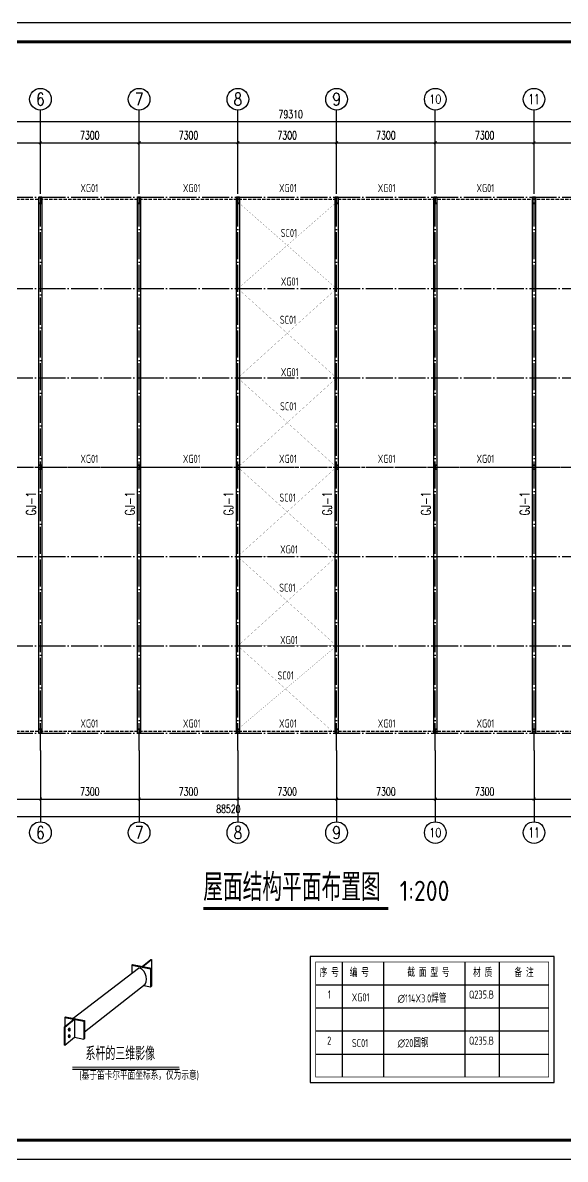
# Model space of a CAD drawing. Extents: x -89996 to 1006241, y -2176 to 440573.
# Drawn here: x 137254 to 177375, y -2176 to 81824 of the extents above; entities that cross this region are included whole.
import ezdxf
from ezdxf.enums import TextEntityAlignment as Align

# ---------------------------------------------------------------- set-up
doc = ezdxf.new("R2010")
doc.units = 0
doc.header["$LTSCALE"] = 1000
doc.header["$MEASUREMENT"] = 0
doc.linetypes.add('DASH', pattern=[0.35, 0.25, -0.1])
doc.linetypes.add('DOTE', pattern=[2.42, 2, -0.2, 0.02, -0.2])
for name, color, linetype in [('AXIS', 3, 'Continuous'), ('AXIS_TEXT', 7, 'Continuous'), ('DIM_SYMB', 3, 'Continuous'), ('DOTE', 1, 'DOTE'), ('GL', 150, 'Continuous'), ('GZ', 50, 'Continuous'), ('NUM', 7, 'Continuous'), ('PUB_TEXT', 7, 'Continuous'), ('PUB_TITLE', 4, 'Continuous'), ('PZ', 202, 'Continuous'), ('SC', 3, 'Continuous'), ('TEXT', 7, 'Continuous'), ('WALL', 9, 'Continuous'), ('XG', 6, 'Continuous')]:
    doc.layers.add(name, color=color, linetype=linetype)
doc.styles.add('_TCH_AXIS', font='COMPLEX', dxfattribs={"bigfont": 'GBCBIG'})
doc.styles.add('_TCH_DIM', font='SIMPLEX', dxfattribs={"bigfont": 'GBCBIG'})
doc.styles.add('_TCH_DIM_T3', font='SIMPLEX', dxfattribs={"width": 0.705882, "bigfont": 'GBCBIG'})
doc.styles.add('COMPLEX', font='COMPLEX')
doc.styles.get("Standard").update_dxf_attribs({"font": 'gbenor.shx', "bigfont": 'gbcbig.shx'})
doc.styles.add('TSSD_Label', font='tssdeng.shx', dxfattribs={"width": 0.7, "bigfont": 'hztxt.shx'})
doc.styles.add('TSSD_Norm', font='tssdeng.shx', dxfattribs={"bigfont": 'hztxt.shx'})
doc.dimstyles.new('_TCH_ARCH&&200', dxfattribs={"dimtxt": 595, "dimasz": 200, "dimexe": 500, "dimexo": 600, "dimgap": 252.5, "dimtad": 1, "dimdec": 0, "dimzin": 0, "dimdsep": 46, "dimtxsty": '_TCH_DIM_T3', "dimblk": 'ARCHTICK', "dimcen": 0.09, "dimclrt": 7, "dimazin": 2, "dimtfac": 1, "dimtdec": 0, "dimtix": 1, "dimtmove": 2, "dimatfit": 3, "dimfxl": 0, "dimtolj": 1, "dimtzin": 0, "dimarcsym": 0})
doc.dimstyles.new('TCH-200-1', dxfattribs={"dimtxt": 595, "dimasz": 200, "dimexe": 500, "dimexo": 600, "dimgap": 252.5, "dimtad": 1, "dimdec": 0, "dimzin": 0, "dimdsep": 46, "dimtxsty": '_TCH_DIM_T3', "dimblk": 'ARCHTICK', "dimcen": 0.09, "dimclrd": 3, "dimclre": 3, "dimclrt": 7, "dimazin": 2, "dimtfac": 1, "dimtdec": 0, "dimtix": 1, "dimtmove": 2, "dimatfit": 3, "dimfxl": 0, "dimtolj": 1, "dimtzin": 0, "dimarcsym": 0})

# ---------------------------------------------------------------- blocks, each defined once
blk = doc.blocks.new('_ArchTick')
at = {"color": 0, "linetype": 'ByBlock', "const_width": 0.4}
blk.add_lwpolyline([(-0.5, -0.5), (0.5, 0.5)], dxfattribs=at)
blk = doc.blocks.new('*D326')
at = {"layer": 'Defpoints', "color": 0, "transparency": 16777216}
for p in [(108203, 29073), (196723, 29073), (196723, 23164)]:
    blk.add_point(p, dxfattribs=at)
at = {"layer": 'WALL', "color": 3, "lineweight": -2, "transparency": 16777216}
for p, q in [((108203, 28473), (108203, 22664)), ((196723, 28473), (196723, 22664)), ((108203, 23164), (196723, 23164))]:
    blk.add_line(p, q, dxfattribs=at)
at = {"layer": 'WALL', "color": 3, "lineweight": -2, "transparency": 16777216, "xscale": 200, "yscale": 200, "zscale": 200, "rotation": 180}
blk.add_blockref('_ArchTick', (108203, 23164), dxfattribs=at)
at = {"layer": 'WALL', "color": 3, "lineweight": -2, "transparency": 16777216, "xscale": 200, "yscale": 200, "zscale": 200}
blk.add_blockref('_ArchTick', (196723, 23164), dxfattribs=at)
at = {"layer": 'WALL', "color": 7, "transparency": 16777216, "insert": (152463, 23714), "char_height": 595, "attachment_point": 5, "style": '_TCH_DIM_T3'}
blk.add_mtext('\\A1;88520', dxfattribs=at)
blk = doc.blocks.new('*D329')
at = {"layer": 'Defpoints', "color": 0, "transparency": 16777216}
for p in [(117413, 74511), (117413, 69023), (196723, 69263)]:
    blk.add_point(p, dxfattribs=at)
at = {"layer": 'WALL', "color": 3, "lineweight": -2, "transparency": 16777216}
for p, q in [((117413, 69623), (117413, 75011)), ((196723, 69863), (196723, 75011)), ((196723, 74511), (117413, 74511))]:
    blk.add_line(p, q, dxfattribs=at)
at = {"layer": 'WALL', "color": 3, "lineweight": -2, "transparency": 16777216, "xscale": 200, "yscale": 200, "zscale": 200, "rotation": 180}
blk.add_blockref('_ArchTick', (117413, 74511), dxfattribs=at)
at = {"layer": 'WALL', "color": 3, "lineweight": -2, "transparency": 16777216, "xscale": 200, "yscale": 200, "zscale": 200}
blk.add_blockref('_ArchTick', (196723, 74511), dxfattribs=at)
at = {"layer": 'WALL', "color": 7, "transparency": 16777216, "insert": (157068, 75061), "char_height": 595, "attachment_point": 5, "style": '_TCH_DIM_T3'}
blk.add_mtext('\\A1;79310', dxfattribs=at)
blk = doc.blocks.new('_AXISO')
blk.add_circle((0, 0), 0.5)
at = {"layer": 'AXIS_TEXT', "style": 'COMPLEX', "width": 1.041667}
blk.add_attdef('A', text='', height=0.56, dxfattribs=at).set_placement((-0.25, -0.28), (0.25, -0.28), align=Align.FIT)
blk = doc.blocks.new('*D3049')
at = {"layer": 'AXIS', "color": 0, "lineweight": -2, "transparency": 16777216}
for p, q in [((31897, 6281), (31897, 2784)), ((39197, 6281), (39197, 2784)), ((31897, 3284), (39197, 3284))]:
    blk.add_line(p, q, dxfattribs=at)
at = {"layer": 'Defpoints', "color": 0, "transparency": 16777216}
for p in [(31897, 6881), (39197, 6881), (39197, 3284)]:
    blk.add_point(p, dxfattribs=at)
at = {"layer": 'AXIS', "color": 0, "lineweight": -2, "transparency": 16777216, "xscale": 200, "yscale": 200, "zscale": 200, "rotation": 180}
blk.add_blockref('_ArchTick', (31897, 3284), dxfattribs=at)
at = {"layer": 'AXIS', "color": 0, "lineweight": -2, "transparency": 16777216, "xscale": 200, "yscale": 200, "zscale": 200}
blk.add_blockref('_ArchTick', (39197, 3284), dxfattribs=at)
at = {"layer": 'AXIS', "color": 7, "transparency": 16777216, "insert": (35547, 3834), "char_height": 595, "attachment_point": 5, "style": '_TCH_DIM_T3'}
blk.add_mtext('\\A1;7300', dxfattribs=at)
blk = doc.blocks.new('*D3050')
at = {"layer": 'AXIS', "color": 0, "lineweight": -2, "transparency": 16777216}
for p, q in [((39197, 6281), (39197, 2784)), ((46497, 6281), (46497, 2784)), ((39197, 3284), (46497, 3284))]:
    blk.add_line(p, q, dxfattribs=at)
at = {"layer": 'Defpoints', "color": 0, "transparency": 16777216}
for p in [(39197, 6881), (46497, 6881), (46497, 3284)]:
    blk.add_point(p, dxfattribs=at)
at = {"layer": 'AXIS', "color": 0, "lineweight": -2, "transparency": 16777216, "xscale": 200, "yscale": 200, "zscale": 200, "rotation": 180}
blk.add_blockref('_ArchTick', (39197, 3284), dxfattribs=at)
at = {"layer": 'AXIS', "color": 0, "lineweight": -2, "transparency": 16777216, "xscale": 200, "yscale": 200, "zscale": 200}
blk.add_blockref('_ArchTick', (46497, 3284), dxfattribs=at)
at = {"layer": 'AXIS', "color": 7, "transparency": 16777216, "insert": (42847, 3834), "char_height": 595, "attachment_point": 5, "style": '_TCH_DIM_T3'}
blk.add_mtext('\\A1;7300', dxfattribs=at)
blk = doc.blocks.new('*D3051')
at = {"layer": 'AXIS', "color": 0, "lineweight": -2, "transparency": 16777216}
for p, q in [((46497, 6281), (46497, 2784)), ((53797, 6281), (53797, 2784)), ((46497, 3284), (53797, 3284))]:
    blk.add_line(p, q, dxfattribs=at)
at = {"layer": 'Defpoints', "color": 0, "transparency": 16777216}
for p in [(46497, 6881), (53797, 6881), (53797, 3284)]:
    blk.add_point(p, dxfattribs=at)
at = {"layer": 'AXIS', "color": 0, "lineweight": -2, "transparency": 16777216, "xscale": 200, "yscale": 200, "zscale": 200, "rotation": 180}
blk.add_blockref('_ArchTick', (46497, 3284), dxfattribs=at)
at = {"layer": 'AXIS', "color": 0, "lineweight": -2, "transparency": 16777216, "xscale": 200, "yscale": 200, "zscale": 200}
blk.add_blockref('_ArchTick', (53797, 3284), dxfattribs=at)
at = {"layer": 'AXIS', "color": 7, "transparency": 16777216, "insert": (50147, 3834), "char_height": 595, "attachment_point": 5, "style": '_TCH_DIM_T3'}
blk.add_mtext('\\A1;7300', dxfattribs=at)
blk = doc.blocks.new('*D3052')
at = {"layer": 'AXIS', "color": 0, "lineweight": -2, "transparency": 16777216}
for p, q in [((53797, 6281), (53797, 2784)), ((61097, 6281), (61097, 2784)), ((53797, 3284), (61097, 3284))]:
    blk.add_line(p, q, dxfattribs=at)
at = {"layer": 'Defpoints', "color": 0, "transparency": 16777216}
for p in [(53797, 6881), (61097, 6881), (61097, 3284)]:
    blk.add_point(p, dxfattribs=at)
at = {"layer": 'AXIS', "color": 0, "lineweight": -2, "transparency": 16777216, "xscale": 200, "yscale": 200, "zscale": 200, "rotation": 180}
blk.add_blockref('_ArchTick', (53797, 3284), dxfattribs=at)
at = {"layer": 'AXIS', "color": 0, "lineweight": -2, "transparency": 16777216, "xscale": 200, "yscale": 200, "zscale": 200}
blk.add_blockref('_ArchTick', (61097, 3284), dxfattribs=at)
at = {"layer": 'AXIS', "color": 7, "transparency": 16777216, "insert": (57447, 3834), "char_height": 595, "attachment_point": 5, "style": '_TCH_DIM_T3'}
blk.add_mtext('\\A1;7300', dxfattribs=at)
blk = doc.blocks.new('*D3053')
at = {"layer": 'AXIS', "color": 0, "lineweight": -2, "transparency": 16777216}
for p, q in [((61097, 6281), (61097, 2784)), ((68397, 6281), (68397, 2784)), ((61097, 3284), (68397, 3284))]:
    blk.add_line(p, q, dxfattribs=at)
at = {"layer": 'Defpoints', "color": 0, "transparency": 16777216}
for p in [(61097, 6881), (68397, 6881), (68397, 3284)]:
    blk.add_point(p, dxfattribs=at)
at = {"layer": 'AXIS', "color": 0, "lineweight": -2, "transparency": 16777216, "xscale": 200, "yscale": 200, "zscale": 200, "rotation": 180}
blk.add_blockref('_ArchTick', (61097, 3284), dxfattribs=at)
at = {"layer": 'AXIS', "color": 0, "lineweight": -2, "transparency": 16777216, "xscale": 200, "yscale": 200, "zscale": 200}
blk.add_blockref('_ArchTick', (68397, 3284), dxfattribs=at)
at = {"layer": 'AXIS', "color": 7, "transparency": 16777216, "insert": (64747, 3834), "char_height": 595, "attachment_point": 5, "style": '_TCH_DIM_T3'}
blk.add_mtext('\\A1;7300', dxfattribs=at)
blk = doc.blocks.new('*D3054')
at = {"layer": 'AXIS', "color": 0, "lineweight": -2, "transparency": 16777216}
for p, q in [((68397, 6281), (68397, 2784)), ((75697, 6281), (75697, 2784)), ((68397, 3284), (75697, 3284))]:
    blk.add_line(p, q, dxfattribs=at)
at = {"layer": 'Defpoints', "color": 0, "transparency": 16777216}
for p in [(68397, 6881), (75697, 6881), (75697, 3284)]:
    blk.add_point(p, dxfattribs=at)
at = {"layer": 'AXIS', "color": 0, "lineweight": -2, "transparency": 16777216, "xscale": 200, "yscale": 200, "zscale": 200, "rotation": 180}
blk.add_blockref('_ArchTick', (68397, 3284), dxfattribs=at)
at = {"layer": 'AXIS', "color": 0, "lineweight": -2, "transparency": 16777216, "xscale": 200, "yscale": 200, "zscale": 200}
blk.add_blockref('_ArchTick', (75697, 3284), dxfattribs=at)
at = {"layer": 'AXIS', "color": 7, "transparency": 16777216, "insert": (72047, 3834), "char_height": 595, "attachment_point": 5, "style": '_TCH_DIM_T3'}
blk.add_mtext('\\A1;7300', dxfattribs=at)
blk = doc.blocks.new('*D3055')
at = {"layer": 'AXIS', "color": 0, "lineweight": -2, "transparency": 16777216}
for p, q in [((75697, 6281), (75697, 2784)), ((82997, 6281), (82997, 2784)), ((75697, 3284), (82997, 3284))]:
    blk.add_line(p, q, dxfattribs=at)
at = {"layer": 'Defpoints', "color": 0, "transparency": 16777216}
for p in [(75697, 6881), (82997, 6881), (82997, 3284)]:
    blk.add_point(p, dxfattribs=at)
at = {"layer": 'AXIS', "color": 0, "lineweight": -2, "transparency": 16777216, "xscale": 200, "yscale": 200, "zscale": 200, "rotation": 180}
blk.add_blockref('_ArchTick', (75697, 3284), dxfattribs=at)
at = {"layer": 'AXIS', "color": 0, "lineweight": -2, "transparency": 16777216, "xscale": 200, "yscale": 200, "zscale": 200}
blk.add_blockref('_ArchTick', (82997, 3284), dxfattribs=at)
at = {"layer": 'AXIS', "color": 7, "transparency": 16777216, "insert": (79347, 3834), "char_height": 595, "attachment_point": 5, "style": '_TCH_DIM_T3'}
blk.add_mtext('\\A1;7300', dxfattribs=at)
blk = doc.blocks.new('*D3062')
at = {"layer": 'AXIS', "color": 0, "lineweight": -2, "transparency": 16777216}
for p, q in [((31897, 49335), (31897, 52285)), ((39197, 49335), (39197, 52285)), ((31897, 51785), (39197, 51785))]:
    blk.add_line(p, q, dxfattribs=at)
at = {"layer": 'Defpoints', "color": 0, "transparency": 16777216}
for p in [(39197, 51785), (31897, 48735), (39197, 48735)]:
    blk.add_point(p, dxfattribs=at)
at = {"layer": 'AXIS', "color": 0, "lineweight": -2, "transparency": 16777216, "xscale": 200, "yscale": 200, "zscale": 200, "rotation": 180}
blk.add_blockref('_ArchTick', (31897, 51785), dxfattribs=at)
at = {"layer": 'AXIS', "color": 0, "lineweight": -2, "transparency": 16777216, "xscale": 200, "yscale": 200, "zscale": 200}
blk.add_blockref('_ArchTick', (39197, 51785), dxfattribs=at)
at = {"layer": 'AXIS', "color": 7, "transparency": 16777216, "insert": (35547, 52335), "char_height": 595, "attachment_point": 5, "style": '_TCH_DIM_T3'}
blk.add_mtext('\\A1;7300', dxfattribs=at)
blk = doc.blocks.new('*D3063')
at = {"layer": 'AXIS', "color": 0, "lineweight": -2, "transparency": 16777216}
for p, q in [((39197, 49335), (39197, 52285)), ((46497, 49335), (46497, 52285)), ((39197, 51785), (46497, 51785))]:
    blk.add_line(p, q, dxfattribs=at)
at = {"layer": 'Defpoints', "color": 0, "transparency": 16777216}
for p in [(46497, 51785), (39197, 48735), (46497, 48735)]:
    blk.add_point(p, dxfattribs=at)
at = {"layer": 'AXIS', "color": 0, "lineweight": -2, "transparency": 16777216, "xscale": 200, "yscale": 200, "zscale": 200, "rotation": 180}
blk.add_blockref('_ArchTick', (39197, 51785), dxfattribs=at)
at = {"layer": 'AXIS', "color": 0, "lineweight": -2, "transparency": 16777216, "xscale": 200, "yscale": 200, "zscale": 200}
blk.add_blockref('_ArchTick', (46497, 51785), dxfattribs=at)
at = {"layer": 'AXIS', "color": 7, "transparency": 16777216, "insert": (42847, 52335), "char_height": 595, "attachment_point": 5, "style": '_TCH_DIM_T3'}
blk.add_mtext('\\A1;7300', dxfattribs=at)
blk = doc.blocks.new('*D3064')
at = {"layer": 'AXIS', "color": 0, "lineweight": -2, "transparency": 16777216}
for p, q in [((46497, 49335), (46497, 52285)), ((53797, 49335), (53797, 52285)), ((46497, 51785), (53797, 51785))]:
    blk.add_line(p, q, dxfattribs=at)
at = {"layer": 'Defpoints', "color": 0, "transparency": 16777216}
for p in [(53797, 51785), (46497, 48735), (53797, 48735)]:
    blk.add_point(p, dxfattribs=at)
at = {"layer": 'AXIS', "color": 0, "lineweight": -2, "transparency": 16777216, "xscale": 200, "yscale": 200, "zscale": 200, "rotation": 180}
blk.add_blockref('_ArchTick', (46497, 51785), dxfattribs=at)
at = {"layer": 'AXIS', "color": 0, "lineweight": -2, "transparency": 16777216, "xscale": 200, "yscale": 200, "zscale": 200}
blk.add_blockref('_ArchTick', (53797, 51785), dxfattribs=at)
at = {"layer": 'AXIS', "color": 7, "transparency": 16777216, "insert": (50147, 52335), "char_height": 595, "attachment_point": 5, "style": '_TCH_DIM_T3'}
blk.add_mtext('\\A1;7300', dxfattribs=at)
blk = doc.blocks.new('*D3065')
at = {"layer": 'AXIS', "color": 0, "lineweight": -2, "transparency": 16777216}
for p, q in [((53797, 49335), (53797, 52285)), ((61097, 49335), (61097, 52285)), ((53797, 51785), (61097, 51785))]:
    blk.add_line(p, q, dxfattribs=at)
at = {"layer": 'Defpoints', "color": 0, "transparency": 16777216}
for p in [(61097, 51785), (53797, 48735), (61097, 48735)]:
    blk.add_point(p, dxfattribs=at)
at = {"layer": 'AXIS', "color": 0, "lineweight": -2, "transparency": 16777216, "xscale": 200, "yscale": 200, "zscale": 200, "rotation": 180}
blk.add_blockref('_ArchTick', (53797, 51785), dxfattribs=at)
at = {"layer": 'AXIS', "color": 0, "lineweight": -2, "transparency": 16777216, "xscale": 200, "yscale": 200, "zscale": 200}
blk.add_blockref('_ArchTick', (61097, 51785), dxfattribs=at)
at = {"layer": 'AXIS', "color": 7, "transparency": 16777216, "insert": (57447, 52335), "char_height": 595, "attachment_point": 5, "style": '_TCH_DIM_T3'}
blk.add_mtext('\\A1;7300', dxfattribs=at)
blk = doc.blocks.new('*D3066')
at = {"layer": 'AXIS', "color": 0, "lineweight": -2, "transparency": 16777216}
for p, q in [((61097, 49335), (61097, 52285)), ((68397, 49335), (68397, 52285)), ((61097, 51785), (68397, 51785))]:
    blk.add_line(p, q, dxfattribs=at)
at = {"layer": 'Defpoints', "color": 0, "transparency": 16777216}
for p in [(68397, 51785), (61097, 48735), (68397, 48735)]:
    blk.add_point(p, dxfattribs=at)
at = {"layer": 'AXIS', "color": 0, "lineweight": -2, "transparency": 16777216, "xscale": 200, "yscale": 200, "zscale": 200, "rotation": 180}
blk.add_blockref('_ArchTick', (61097, 51785), dxfattribs=at)
at = {"layer": 'AXIS', "color": 0, "lineweight": -2, "transparency": 16777216, "xscale": 200, "yscale": 200, "zscale": 200}
blk.add_blockref('_ArchTick', (68397, 51785), dxfattribs=at)
at = {"layer": 'AXIS', "color": 7, "transparency": 16777216, "insert": (64747, 52335), "char_height": 595, "attachment_point": 5, "style": '_TCH_DIM_T3'}
blk.add_mtext('\\A1;7300', dxfattribs=at)
blk = doc.blocks.new('*D3067')
at = {"layer": 'AXIS', "color": 0, "lineweight": -2, "transparency": 16777216}
for p, q in [((68397, 49335), (68397, 52285)), ((75697, 49335), (75697, 52285)), ((68397, 51785), (75697, 51785))]:
    blk.add_line(p, q, dxfattribs=at)
at = {"layer": 'Defpoints', "color": 0, "transparency": 16777216}
for p in [(75697, 51785), (68397, 48735), (75697, 48735)]:
    blk.add_point(p, dxfattribs=at)
at = {"layer": 'AXIS', "color": 0, "lineweight": -2, "transparency": 16777216, "xscale": 200, "yscale": 200, "zscale": 200, "rotation": 180}
blk.add_blockref('_ArchTick', (68397, 51785), dxfattribs=at)
at = {"layer": 'AXIS', "color": 0, "lineweight": -2, "transparency": 16777216, "xscale": 200, "yscale": 200, "zscale": 200}
blk.add_blockref('_ArchTick', (75697, 51785), dxfattribs=at)
at = {"layer": 'AXIS', "color": 7, "transparency": 16777216, "insert": (72047, 52335), "char_height": 595, "attachment_point": 5, "style": '_TCH_DIM_T3'}
blk.add_mtext('\\A1;7300', dxfattribs=at)
blk = doc.blocks.new('*D3068')
at = {"layer": 'AXIS', "color": 0, "lineweight": -2, "transparency": 16777216}
for p, q in [((75697, 49335), (75697, 52285)), ((82997, 49335), (82997, 52285)), ((75697, 51785), (82997, 51785))]:
    blk.add_line(p, q, dxfattribs=at)
at = {"layer": 'Defpoints', "color": 0, "transparency": 16777216}
for p in [(82997, 51785), (75697, 48735), (82997, 48735)]:
    blk.add_point(p, dxfattribs=at)
at = {"layer": 'AXIS', "color": 0, "lineweight": -2, "transparency": 16777216, "xscale": 200, "yscale": 200, "zscale": 200, "rotation": 180}
blk.add_blockref('_ArchTick', (75697, 51785), dxfattribs=at)
at = {"layer": 'AXIS', "color": 0, "lineweight": -2, "transparency": 16777216, "xscale": 200, "yscale": 200, "zscale": 200}
blk.add_blockref('_ArchTick', (82997, 51785), dxfattribs=at)
at = {"layer": 'AXIS', "color": 7, "transparency": 16777216, "insert": (79347, 52335), "char_height": 595, "attachment_point": 5, "style": '_TCH_DIM_T3'}
blk.add_mtext('\\A1;7300', dxfattribs=at)
blk = doc.blocks.new('A$C39280D4C')
at = {"layer": 'AXIS'}
for p, q in [((39197.4, 48734.6), (39197.4, 54206)), ((46497.4, 48734.6), (46497.4, 54206)), ((53797.4, 48734.6), (53797.4, 54206)), ((61097.4, 48734.6), (61097.4, 54206)), ((68397.4, 48734.6), (68397.4, 54206)), ((75697.4, 48734.6), (75697.4, 54206)), ((39197.4, 6881), (39197.4, 1600)), ((46497.4, 6881), (46497.4, 1600)), ((53797.4, 6881), (53797.4, 1600)), ((61097.4, 6881), (61097.4, 1600)), ((68397.4, 6881), (68397.4, 1600)), ((75697.4, 6881), (75697.4, 1600))]:
    blk.add_line(p, q, dxfattribs=at)
at = {"layer": 'DOTE'}
for p, q in [((39197.4, 6881), (39197.4, 48734.6)), ((46497.4, 6881), (46497.4, 48734.6)), ((53797.4, 6881), (53797.4, 48734.6)), ((61097.4, 6881), (61097.4, 48734.6)), ((68397.4, 6881), (68397.4, 48734.6)), ((75697.4, 6881), (75697.4, 48734.6)), ((7597.4, 47757.8), (98597.4, 47757.8)), ((7597.4, 41007.8), (98597.4, 41007.8)), ((7597.4, 34407.8), (98597.4, 34407.8)), ((7597.4, 27807.8), (98597.4, 27807.8)), ((7597.4, 21207.8), (98597.4, 21207.8)), ((7597.4, 14607.8), (98597.4, 14607.8)), ((7597.4, 8147.8), (98597.4, 8147.8))]:
    blk.add_line(p, q, dxfattribs=at)
at = {"layer": 'GZ'}
for points in [[(39307.4, 47757.8), (39087.4, 47757.8), (39087.4, 47747.8), (39190.6, 47747.8), (39194.4, 47742.8), (39194.4, 47322.4), (39190.6, 47317.8), (39087.4, 47317.8), (39087.4, 47307.8), (39307.4, 47307.8), (39307.4, 47317.8), (39204.4, 47317.8), (39200.4, 47322.3), (39200.4, 47742.8), (39204.4, 47747.8), (39307.4, 47747.8), (39307.4, 47757.8)], [(46607.4, 47757.8), (46387.4, 47757.8), (46387.4, 47747.8), (46490.6, 47747.8), (46494.4, 47742.8), (46494.4, 47322.4), (46490.6, 47317.8), (46387.4, 47317.8), (46387.4, 47307.8), (46607.4, 47307.8), (46607.4, 47317.8), (46504.4, 47317.8), (46500.4, 47322.3), (46500.4, 47742.8), (46504.4, 47747.8), (46607.4, 47747.8), (46607.4, 47757.8)], [(53907.4, 47757.8), (53687.4, 47757.8), (53687.4, 47747.8), (53790.6, 47747.8), (53794.4, 47742.8), (53794.4, 47322.4), (53790.6, 47317.8), (53687.4, 47317.8), (53687.4, 47307.8), (53907.4, 47307.8), (53907.4, 47317.8), (53804.4, 47317.8), (53800.4, 47322.3), (53800.4, 47742.8), (53804.4, 47747.8), (53907.4, 47747.8), (53907.4, 47757.8)], [(61207.4, 47757.8), (60987.4, 47757.8), (60987.4, 47747.8), (61090.6, 47747.8), (61094.4, 47742.8), (61094.4, 47322.4), (61090.6, 47317.8), (60987.4, 47317.8), (60987.4, 47307.8), (61207.4, 47307.8), (61207.4, 47317.8), (61104.4, 47317.8), (61100.4, 47322.3), (61100.4, 47742.8), (61104.4, 47747.8), (61207.4, 47747.8), (61207.4, 47757.8)], [(68507.4, 47757.8), (68287.4, 47757.8), (68287.4, 47747.8), (68390.6, 47747.8), (68394.4, 47742.8), (68394.4, 47322.4), (68390.6, 47317.8), (68287.4, 47317.8), (68287.4, 47307.8), (68507.4, 47307.8), (68507.4, 47317.8), (68404.4, 47317.8), (68400.4, 47322.3), (68400.4, 47742.8), (68404.4, 47747.8), (68507.4, 47747.8), (68507.4, 47757.8)], [(75807.4, 47757.8), (75587.4, 47757.8), (75587.4, 47747.8), (75690.6, 47747.8), (75694.4, 47742.8), (75694.4, 47322.4), (75690.6, 47317.8), (75587.4, 47317.8), (75587.4, 47307.8), (75807.4, 47307.8), (75807.4, 47317.8), (75704.4, 47317.8), (75700.4, 47322.3), (75700.4, 47742.8), (75704.4, 47747.8), (75807.4, 47747.8), (75807.4, 47757.8)], [(39307.4, 27958.1), (39087.4, 27958.1), (39087.4, 27948.1), (39190.6, 27948.1), (39194.4, 27943.1), (39194.4, 27672.7), (39190.6, 27668.1), (39087.4, 27668.1), (39087.4, 27658.1), (39307.4, 27658.1), (39307.4, 27668.1), (39204.4, 27668.1), (39200.4, 27672.5), (39200.4, 27943.1), (39204.4, 27948.1), (39307.4, 27948.1), (39307.4, 27958.1)], [(46607.4, 27958.1), (46387.4, 27958.1), (46387.4, 27948.1), (46490.6, 27948.1), (46494.4, 27943.1), (46494.4, 27672.7), (46490.6, 27668.1), (46387.4, 27668.1), (46387.4, 27658.1), (46607.4, 27658.1), (46607.4, 27668.1), (46504.4, 27668.1), (46500.4, 27672.5), (46500.4, 27943.1), (46504.4, 27948.1), (46607.4, 27948.1), (46607.4, 27958.1)], [(53907.4, 27958.1), (53687.4, 27958.1), (53687.4, 27948.1), (53790.6, 27948.1), (53794.4, 27943.1), (53794.4, 27672.7), (53790.6, 27668.1), (53687.4, 27668.1), (53687.4, 27658.1), (53907.4, 27658.1), (53907.4, 27668.1), (53804.4, 27668.1), (53800.4, 27672.5), (53800.4, 27943.1), (53804.4, 27948.1), (53907.4, 27948.1), (53907.4, 27958.1)], [(61207.4, 27958.1), (60987.4, 27958.1), (60987.4, 27948.1), (61090.6, 27948.1), (61094.4, 27943.1), (61094.4, 27672.7), (61090.6, 27668.1), (60987.4, 27668.1), (60987.4, 27658.1), (61207.4, 27658.1), (61207.4, 27668.1), (61104.4, 27668.1), (61100.4, 27672.5), (61100.4, 27943.1), (61104.4, 27948.1), (61207.4, 27948.1), (61207.4, 27958.1)], [(68507.4, 27958.1), (68287.4, 27958.1), (68287.4, 27948.1), (68390.6, 27948.1), (68394.4, 27943.1), (68394.4, 27672.7), (68390.6, 27668.1), (68287.4, 27668.1), (68287.4, 27658.1), (68507.4, 27658.1), (68507.4, 27668.1), (68404.4, 27668.1), (68400.4, 27672.5), (68400.4, 27943.1), (68404.4, 27948.1), (68507.4, 27948.1), (68507.4, 27958.1)], [(75807.4, 27958.1), (75587.4, 27958.1), (75587.4, 27948.1), (75690.6, 27948.1), (75694.4, 27943.1), (75694.4, 27672.7), (75690.6, 27668.1), (75587.4, 27668.1), (75587.4, 27658.1), (75807.4, 27658.1), (75807.4, 27668.1), (75704.4, 27668.1), (75700.4, 27672.5), (75700.4, 27943.1), (75704.4, 27948.1), (75807.4, 27948.1), (75807.4, 27958.1)], [(39307.4, 8447.8), (39087.4, 8447.8), (39087.4, 8437.8), (39190.6, 8437.8), (39194.4, 8432.8), (39194.4, 8162.4), (39190.6, 8157.8), (39087.4, 8157.8), (39087.4, 8147.8), (39307.4, 8147.8), (39307.4, 8157.8), (39204.4, 8157.8), (39200.4, 8162.3), (39200.4, 8432.8), (39204.4, 8437.8), (39307.4, 8437.8), (39307.4, 8447.8)], [(46607.4, 8447.8), (46387.4, 8447.8), (46387.4, 8437.8), (46490.6, 8437.8), (46494.4, 8432.8), (46494.4, 8162.4), (46490.6, 8157.8), (46387.4, 8157.8), (46387.4, 8147.8), (46607.4, 8147.8), (46607.4, 8157.8), (46504.4, 8157.8), (46500.4, 8162.3), (46500.4, 8432.8), (46504.4, 8437.8), (46607.4, 8437.8), (46607.4, 8447.8)], [(53907.4, 8447.8), (53687.4, 8447.8), (53687.4, 8437.8), (53790.6, 8437.8), (53794.4, 8432.8), (53794.4, 8162.4), (53790.6, 8157.8), (53687.4, 8157.8), (53687.4, 8147.8), (53907.4, 8147.8), (53907.4, 8157.8), (53804.4, 8157.8), (53800.4, 8162.3), (53800.4, 8432.8), (53804.4, 8437.8), (53907.4, 8437.8), (53907.4, 8447.8)], [(61207.4, 8447.8), (60987.4, 8447.8), (60987.4, 8437.8), (61090.6, 8437.8), (61094.4, 8432.8), (61094.4, 8162.4), (61090.6, 8157.8), (60987.4, 8157.8), (60987.4, 8147.8), (61207.4, 8147.8), (61207.4, 8157.8), (61104.4, 8157.8), (61100.4, 8162.3), (61100.4, 8432.8), (61104.4, 8437.8), (61207.4, 8437.8), (61207.4, 8447.8)], [(68507.4, 8447.8), (68287.4, 8447.8), (68287.4, 8437.8), (68390.6, 8437.8), (68394.4, 8432.8), (68394.4, 8162.4), (68390.6, 8157.8), (68287.4, 8157.8), (68287.4, 8147.8), (68507.4, 8147.8), (68507.4, 8157.8), (68404.4, 8157.8), (68400.4, 8162.3), (68400.4, 8432.8), (68404.4, 8437.8), (68507.4, 8437.8), (68507.4, 8447.8)], [(75807.4, 8447.8), (75587.4, 8447.8), (75587.4, 8437.8), (75690.6, 8437.8), (75694.4, 8432.8), (75694.4, 8162.4), (75690.6, 8157.8), (75587.4, 8157.8), (75587.4, 8147.8), (75807.4, 8147.8), (75807.4, 8157.8), (75704.4, 8157.8), (75700.4, 8162.3), (75700.4, 8432.8), (75704.4, 8437.8), (75807.4, 8437.8), (75807.4, 8447.8)]]:
    blk.add_lwpolyline(points, close=True, dxfattribs=at)
at = {"layer": 'AXIS'}
ref = blk.add_blockref('_AXISO', (39197.4, 55006), dxfattribs=dict(at, xscale=1600, yscale=1600, zscale=1600))
ref.add_attrib('A', '6', dxfattribs={"layer": 'AXIS_TEXT', "height": 931.9, "style": '_TCH_AXIS'}).set_placement((38886.8, 54540), (39508.1, 54540), align=Align.FIT)
ref = blk.add_blockref('_AXISO', (46497.4, 55006), dxfattribs=dict(at, xscale=1600, yscale=1600, zscale=1600))
ref.add_attrib('A', '7', dxfattribs={"layer": 'AXIS_TEXT', "height": 931.9, "style": '_TCH_AXIS'}).set_placement((46186.8, 54540), (46808.1, 54540), align=Align.FIT)
ref = blk.add_blockref('_AXISO', (53797.4, 55006), dxfattribs=dict(at, xscale=1600, yscale=1600, zscale=1600))
ref.add_attrib('A', '8', dxfattribs={"layer": 'AXIS_TEXT', "height": 931.9, "style": '_TCH_AXIS'}).set_placement((53486.8, 54540), (54108.1, 54540), align=Align.FIT)
ref = blk.add_blockref('_AXISO', (61097.4, 55006), dxfattribs=dict(at, xscale=1600, yscale=1600, zscale=1600))
ref.add_attrib('A', '9', dxfattribs={"layer": 'AXIS_TEXT', "height": 931.9, "style": '_TCH_AXIS'}).set_placement((60786.8, 54540), (61408.1, 54540), align=Align.FIT)
ref = blk.add_blockref('_AXISO', (68397.4, 55006), dxfattribs=dict(at, xscale=1600, yscale=1600, zscale=1600))
ref.add_attrib('A', '10', dxfattribs={"layer": 'AXIS_TEXT', "height": 656.89, "style": '_TCH_AXIS'}).set_placement((67943.9, 54677.5), (68851, 54677.5), align=Align.FIT)
ref = blk.add_blockref('_AXISO', (75697.4, 55006), dxfattribs=dict(at, xscale=1600, yscale=1600, zscale=1600))
ref.add_attrib('A', '11', dxfattribs={"layer": 'AXIS_TEXT', "height": 737.53, "style": '_TCH_AXIS'}).set_placement((75276, 54637.2), (76118.9, 54637.2), align=Align.FIT)
ref = blk.add_blockref('_AXISO', (39197.4, 800), dxfattribs=dict(at, xscale=1600, yscale=1600, zscale=1600))
ref.add_attrib('A', '6', dxfattribs={"layer": 'AXIS_TEXT', "height": 931.9, "style": '_TCH_AXIS'}).set_placement((38886.8, 334.1), (39508.1, 334.1), align=Align.FIT)
ref = blk.add_blockref('_AXISO', (46497.4, 800), dxfattribs=dict(at, xscale=1600, yscale=1600, zscale=1600))
ref.add_attrib('A', '7', dxfattribs={"layer": 'AXIS_TEXT', "height": 931.9, "style": '_TCH_AXIS'}).set_placement((46186.8, 334.1), (46808.1, 334.1), align=Align.FIT)
ref = blk.add_blockref('_AXISO', (53797.4, 800), dxfattribs=dict(at, xscale=1600, yscale=1600, zscale=1600))
ref.add_attrib('A', '8', dxfattribs={"layer": 'AXIS_TEXT', "height": 931.9, "style": '_TCH_AXIS'}).set_placement((53486.8, 334.1), (54108.1, 334.1), align=Align.FIT)
ref = blk.add_blockref('_AXISO', (61097.4, 800), dxfattribs=dict(at, xscale=1600, yscale=1600, zscale=1600))
ref.add_attrib('A', '9', dxfattribs={"layer": 'AXIS_TEXT', "height": 931.9, "style": '_TCH_AXIS'}).set_placement((60786.8, 334.1), (61408.1, 334.1), align=Align.FIT)
ref = blk.add_blockref('_AXISO', (68397.4, 800), dxfattribs=dict(at, xscale=1600, yscale=1600, zscale=1600))
ref.add_attrib('A', '10', dxfattribs={"layer": 'AXIS_TEXT', "height": 656.89, "style": '_TCH_AXIS'}).set_placement((67943.9, 471.6), (68851, 471.6), align=Align.FIT)
ref = blk.add_blockref('_AXISO', (75697.4, 800), dxfattribs=dict(at, xscale=1600, yscale=1600, zscale=1600))
ref.add_attrib('A', '11', dxfattribs={"layer": 'AXIS_TEXT', "height": 737.53, "style": '_TCH_AXIS'}).set_placement((75276, 431.2), (76118.9, 431.2), align=Align.FIT)
for p1, p2, distance, picture, middle in [((31897.4, 48734.6), (39197.4, 48734.6), 3050, '*D3062', (35547.4, 52334.6)), ((39197.4, 48734.6), (46497.4, 48734.6), 3050, '*D3063', (42847.4, 52334.6)), ((46497.4, 48734.6), (53797.4, 48734.6), 3050, '*D3064', (50147.4, 52334.6)), ((53797.4, 48734.6), (61097.4, 48734.6), 3050, '*D3065', (57447.4, 52334.6)), ((61097.4, 48734.6), (68397.4, 48734.6), 3050, '*D3066', (64747.4, 52334.6)), ((68397.4, 48734.6), (75697.4, 48734.6), 3050, '*D3067', (72047.4, 52334.6)), ((75697.4, 48734.6), (82997.4, 48734.6), 3050, '*D3068', (79347.4, 52334.6)), ((31897.4, 6881), (39197.4, 6881), -3596.9, '*D3049', (35547.4, 3834.1)), ((39197.4, 6881), (46497.4, 6881), -3596.9, '*D3050', (42847.4, 3834.1)), ((46497.4, 6881), (53797.4, 6881), -3596.9, '*D3051', (50147.4, 3834.1)), ((53797.4, 6881), (61097.4, 6881), -3596.9, '*D3052', (57447.4, 3834.1)), ((61097.4, 6881), (68397.4, 6881), -3596.9, '*D3053', (64747.4, 3834.1)), ((68397.4, 6881), (75697.4, 6881), -3596.9, '*D3054', (72047.4, 3834.1)), ((75697.4, 6881), (82997.4, 6881), -3596.9, '*D3055', (79347.4, 3834.1))]:
    dim = blk.add_aligned_dim(p1=p1, p2=p2, distance=distance, dimstyle='_TCH_ARCH&&200', dxfattribs=at)
    dim.commit()
    dim.dimension.update_dxf_attribs({"geometry": picture, "text_midpoint": middle})

msp = doc.modelspace()

# ---------------------------------------------------------------- linework, layer by layer
at = {"layer": 'AXIS'}
for p, q in [((160885.11, 12413.42, 121.29), (160885.11, 3899.3, 121.29)), ((163928.05, 12413.42, 121.29), (163928.05, 3899.3, 121.29)), ((169948.52, 12413.42, 121.29), (169948.52, 3899.3, 121.29)), ((172498.06, 12413.42, 121.29), (172498.06, 3899.3, 121.29)), ((158916.04, 10710.6, 121.29), (176142.84, 10710.6, 121.29)), ((158916.04, 10710.6, 121.29), (176142.84, 10710.6, 121.29)), ((158916.04, 9007.78, 121.29), (176142.84, 9007.78, 121.29)), ((158916.04, 9007.78, 121.29), (176142.84, 9007.78, 121.29)), ((158916.04, 7304.95, 121.29), (176142.84, 7304.95, 121.29)), ((158916.04, 7304.95, 121.29), (176142.84, 7304.95, 121.29)), ((158916.04, 7304.95, 121.29), (176142.84, 7304.95, 121.29)), ((158916.04, 5602.13, 121.29), (176142.84, 5602.13, 121.29))]:
    msp.add_line(p, q, dxfattribs=at)
at = {"layer": 'AXIS', "elevation": 121.29}
msp.add_lwpolyline([(158516.04, 3499.31), (176542.83, 3499.31), (176542.83, 12813.42), (158516.04, 12813.42)], close=True, dxfattribs=at)
at = {"layer": 'AXIS', "const_width": 50, "elevation": 121.29}
msp.add_lwpolyline([(158916.04, 3899.3), (176142.84, 3899.3), (176142.84, 12413.42), (158916.04, 12413.42)], close=True, dxfattribs=at)
at = {"layer": 'DIM_SYMB', "const_width": 210}
msp.add_lwpolyline([(150599.38, 16354.77), (164289.6, 16354.77)], dxfattribs=at)
at = {"layer": 'GL'}
for points in [[(138453.12, 29312.84), (138453.12, 68922.84), (138673.12, 68922.58), (138673.12, 29312.58)], [(145753.12, 29312.84), (145753.12, 68922.84), (145973.12, 68922.58), (145973.12, 29312.58)], [(153053.12, 29312.84), (153053.12, 68922.84), (153273.12, 68922.58), (153273.12, 29312.58)], [(160353.12, 29312.84), (160353.12, 68922.84), (160573.12, 68922.58), (160573.12, 29312.58)], [(167653.12, 29312.84), (167653.12, 68922.84), (167873.12, 68922.58), (167873.12, 29312.58)], [(174953.12, 29312.84), (174953.12, 68922.84), (175173.12, 68922.58), (175173.12, 29312.58)]]:
    msp.add_lwpolyline(points, close=True, dxfattribs=at)
at = {"layer": 'NUM', "const_width": 75}
msp.add_lwpolyline([(140933.84, 4637.61), (148846.4, 4637.61)], dxfattribs=at)
at = {"layer": 'NUM'}
msp.add_lwpolyline([(140933.84, 4487.61), (148846.4, 4487.61)], dxfattribs=at)
at = {"layer": 'PUB_TITLE'}
msp.add_lwpolyline([(90043.05, -2176.39), (238643.05, -2176.39), (238643.05, 81823.61), (90043.05, 81823.61)], close=True, dxfattribs=at)
at = {"layer": 'PUB_TITLE', "const_width": 212.12}
msp.add_lwpolyline([(93578.4, -762.25), (93578.4, 80409.47), (237228.91, 80409.47), (237228.91, -762.25)], close=True, dxfattribs=at)
at = {"layer": 'PZ'}
for p, q in [((145315.99, 12169.24), (145372.24, 12215.42)), ((145315.99, 12169.24), (146713.66, 11891.77)), ((145315.99, 12169.24), (145315.99, 11564.52)), ((145372.24, 12215.42), (146769.91, 11937.95)), ((146091.28, 12072.67), (146726.31, 12594.03)), ((146147.53, 12061.5), (146782.56, 12582.86)), ((146713.66, 11891.77), (146769.91, 11937.95)), ((146713.66, 11891.77), (146713.66, 10563.26)), ((146726.31, 12594.03), (146782.56, 12582.86)), ((146769.91, 11937.95), (146769.91, 10609.44)), ((146782.56, 12582.86), (146782.56, 10900.99)), ((146199.58, 10665.32), (146713.66, 10563.26)), ((146713.66, 10563.26), (146769.91, 10609.44)), ((146769.91, 10890.6), (146782.56, 10900.99)), ((140318.24, 7590.02), (141036.16, 8179.43)), ((140318.24, 7590.02), (140318.24, 6261.52)), ((140374.49, 7578.86), (140318.24, 7590.02)), ((140365.45, 8312.58), (140421.7, 8358.76)), ((140365.45, 8312.58), (140365.45, 7628.78)), ((140365.45, 8312.58), (141763.12, 8035.11)), ((140374.49, 7578.86), (141092.41, 8168.26)), ((140374.49, 7578.86), (140374.49, 6250.35)), ((140421.7, 8358.76), (141819.37, 8081.29)), ((141092.41, 8168.26), (141092.41, 6839.75)), ((141763.12, 8035.11), (141819.37, 8081.29)), ((141763.12, 8035.11), (141763.12, 6706.6)), ((141819.37, 8081.29), (141819.37, 6752.78)), ((140374.49, 6250.35), (141092.41, 6839.75)), ((140658.48, 6925.9), (140737.72, 6910.17)), ((141092.41, 6839.75), (141763.12, 6706.6)), ((141763.12, 6706.6), (141819.37, 6752.78)), ((140374.49, 6250.35), (140318.24, 6261.52))]:
    msp.add_line(p, q, dxfattribs=at)
for centre in [(140698.24, 7409.73), (140698.24, 6922.8)]:
    msp.add_ellipse(centre, major_axis=(0, 119.07), ratio=0.42855974, dxfattribs=at)
for points in [[(140698.24, 7517.55), (140697.56, 7517.55), (140696.89, 7517.49), (140695.48, 7517.22), (140694.74, 7517.01), (140693.19, 7516.41), (140692.37, 7516.02), (140690.65, 7515.01), (140689.75, 7514.39), (140687.88, 7512.91), (140686.91, 7512.05), (140684.95, 7510.06), (140683.95, 7508.93), (140681.37, 7505.72), (140679.79, 7503.44), (140676.7, 7498.3), (140675.19, 7495.43), (140672.3, 7489.17), (140670.92, 7485.78), (140668.33, 7478.54), (140667.13, 7474.69), (140664.43, 7464.77), (140663.05, 7458.49), (140660.81, 7445.39), (140659.95, 7438.56), (140658.78, 7424.63), (140658.48, 7417.52), (140658.44, 7403.3), (140658.71, 7396.18), (140659.8, 7382.21), (140660.63, 7375.36), (140662.8, 7362.19), (140664.15, 7355.87), (140667.3, 7344.01), (140669.09, 7338.48), (140672.63, 7329.45), (140674.31, 7325.78), (140677.8, 7319.18), (140679.61, 7316.26), (140682.84, 7311.82), (140684.25, 7310.14), (140687, 7307.28), (140688.35, 7306.11), (140690.64, 7304.43), (140691.61, 7303.84), (140693.45, 7302.92), (140694.31, 7302.59), (140695.94, 7302.12), (140696.71, 7301.99), (140698.21, 7301.88), (140698.95, 7301.9), (140700.49, 7302.11), (140701.28, 7302.3), (140702.97, 7302.9), (140703.86, 7303.3), (140705.76, 7304.39), (140706.76, 7305.07), (140708.83, 7306.73), (140709.91, 7307.72), (140712.09, 7310.01), (140713.21, 7311.31), (140715.43, 7314.23), (140716.54, 7315.85), (140719.37, 7320.4), (140721.07, 7323.56), (140724.3, 7330.54), (140725.84, 7334.36), (140728.69, 7342.56), (140730, 7346.94), (140732.35, 7356.14), (140733.39, 7360.97), (140735.17, 7370.95), (140735.91, 7376.11), (140737.3, 7388.78), (140737.8, 7396.4), (140738.12, 7411.71), (140737.95, 7419.41), (140736.96, 7434.54), (140736.14, 7441.98), (140733.88, 7456.27), (140732.45, 7463.12), (140729.33, 7474.88), (140727.72, 7479.93), (140724.21, 7489.2), (140722.31, 7493.43), (140718.78, 7500.06), (140717.19, 7502.66), (140713.98, 7507.22), (140712.37, 7509.18), (140709.57, 7512.07), (140708.37, 7513.13), (140706.07, 7514.87), (140704.98, 7515.55), (140703.09, 7516.5), (140702.28, 7516.82), (140700.75, 7517.28), (140700.02, 7517.42), (140698.95, 7517.53), (140698.6, 7517.55), (140698.24, 7517.55)], [(140698.24, 7030.63), (140697.56, 7030.63), (140696.89, 7030.56), (140695.48, 7030.29), (140694.74, 7030.09), (140693.19, 7029.49), (140692.37, 7029.1), (140690.65, 7028.09), (140689.75, 7027.47), (140687.88, 7025.99), (140686.91, 7025.12), (140684.95, 7023.14), (140683.95, 7022.01), (140681.37, 7018.8), (140679.79, 7016.52), (140676.7, 7011.38), (140675.19, 7008.51), (140672.3, 7002.25), (140670.92, 6998.86), (140668.33, 6991.61), (140667.13, 6987.76), (140664.43, 6977.85), (140663.05, 6971.57), (140660.81, 6958.47), (140659.95, 6951.64), (140658.78, 6937.71), (140658.48, 6930.6), (140658.44, 6916.38), (140658.71, 6909.26), (140659.8, 6895.29), (140660.63, 6888.44), (140662.8, 6875.27), (140664.15, 6868.94), (140667.3, 6857.09), (140669.09, 6851.55), (140672.63, 6842.53), (140674.31, 6838.86), (140677.8, 6832.26), (140679.61, 6829.33), (140682.84, 6824.9), (140684.25, 6823.22), (140687, 6820.36), (140688.35, 6819.19), (140690.64, 6817.51), (140691.61, 6816.92), (140693.45, 6816), (140694.31, 6815.66), (140695.94, 6815.2), (140696.71, 6815.06), (140698.21, 6814.95), (140698.95, 6814.98), (140700.49, 6815.19), (140701.28, 6815.38), (140702.97, 6815.97), (140703.86, 6816.38), (140705.76, 6817.47), (140706.76, 6818.15), (140708.83, 6819.81), (140709.91, 6820.8), (140712.09, 6823.09), (140713.21, 6824.39), (140715.43, 6827.31), (140716.54, 6828.93), (140719.37, 6833.48), (140721.07, 6836.64), (140724.3, 6843.62), (140725.84, 6847.44), (140728.69, 6855.64), (140730, 6860.01), (140732.35, 6869.22), (140733.39, 6874.04), (140735.17, 6884.03), (140735.91, 6889.19), (140737.3, 6901.86), (140737.8, 6909.47), (140738.12, 6924.79), (140737.95, 6932.48), (140736.96, 6947.62), (140736.14, 6955.06), (140733.88, 6969.35), (140732.45, 6976.19), (140729.33, 6987.95), (140727.72, 6993), (140724.21, 7002.28), (140722.31, 7006.51), (140718.78, 7013.14), (140717.19, 7015.74), (140713.98, 7020.3), (140712.37, 7022.26), (140709.57, 7025.14), (140708.37, 7026.21), (140706.07, 7027.95), (140704.98, 7028.63), (140703.09, 7029.58), (140702.28, 7029.9), (140700.75, 7030.36), (140700.02, 7030.5), (140698.95, 7030.61), (140698.6, 7030.63), (140698.24, 7030.63)]]:
    msp.add_open_spline(points, degree=3, knots=[0, 0, 0, 0, 0.08188113, 0.08188113, 0.16376225, 0.16376225, 0.24564338, 0.24564338, 0.3275245, 0.3275245, 0.40940563, 0.40940563, 0.49128676, 0.49128676, 0.61960023, 0.61960023, 0.74791371, 0.74791371, 0.87622718, 0.87622718, 1.00454066, 1.00454066, 1.19129496, 1.19129496, 1.37804926, 1.37804926, 1.56480355, 1.56480355, 1.75155785, 1.75155785, 1.93831215, 1.93831215, 2.12506645, 2.12506645, 2.31182075, 2.31182075, 2.46050219, 2.46050219, 2.60918363, 2.60918363, 2.72372147, 2.72372147, 2.83825932, 2.83825932, 2.9289193, 2.9289193, 3.01957929, 3.01957929, 3.11023927, 3.11023927, 3.20089925, 3.20089925, 3.29155923, 3.29155923, 3.38221922, 3.38221922, 3.4728792, 3.4728792, 3.56353918, 3.56353918, 3.65419916, 3.65419916, 3.74485915, 3.74485915, 3.88817006, 3.88817006, 4.03148098, 4.03148098, 4.17479189, 4.17479189, 4.31810281, 4.31810281, 4.46141372, 4.46141372, 4.6627063, 4.6627063, 4.86399887, 4.86399887, 5.06529144, 5.06529144, 5.26658401, 5.26658401, 5.43580487, 5.43580487, 5.60502572, 5.60502572, 5.73602207, 5.73602207, 5.86701842, 5.86701842, 5.96874694, 5.96874694, 6.07047546, 6.07047546, 6.15519419, 6.15519419, 6.23991292, 6.23991292, 6.28318531, 6.28318531, 6.28318531, 6.28318531], dxfattribs=at)
at = {"layer": 'SC', "const_width": 10}
for points in [[(160463.18, 68566.17), (153163.12, 62172.24), (160463.18, 55572.66), (153166.19, 48972.66)], [(153163.19, 68572.49), (160463.18, 62172.65), (153163.12, 55572.66), (160463.18, 48972.66), (160463.18, 48972.66)], [(160463.18, 48982.4), (153145.57, 42372.57), (160463.18, 35772.58), (153163.12, 29612.58)], [(153166.19, 48972.66), (160463.18, 42372.57), (153163.12, 35772.58), (160463.18, 29172.58), (160463.18, 29172.58)]]:
    msp.add_lwpolyline(points, dxfattribs=at)
at = {"layer": 'XG', "linetype": 'DASH'}
for p, q in [((118563.12, 68772.33), (196610.12, 68772.33)), ((118563.12, 48972.58), (196610.12, 48972.58)), ((118566.12, 29457.66), (196610.12, 29457.66))]:
    msp.add_line(p, q, dxfattribs=at)
at = {"layer": 'XG'}
for p, q in [((140976.55, 8248.61), (145814.7, 11945.59)), ((141819.37, 7252.97), (146319.33, 10758.61))]:
    msp.add_line(p, q, dxfattribs=at)
at = {"layer": 'XG', "linetype": 'DASH', "const_width": 10}
for points in [[(153163.12, 62172.24), (160463.12, 62172.58)], [(153163.12, 55572.24), (160463.12, 55572.58)], [(153163.12, 42372.24), (160463.12, 42372.58)], [(153163.12, 35772.24), (160463.12, 35772.58)]]:
    msp.add_lwpolyline(points, dxfattribs=at)
at = {"layer": 'XG'}
msp.add_ellipse((145929.01, 11245.67), major_axis=(-135.27, 696.61), ratio=0.65198837, start_param=3.81992454, end_param=6.23733723, dxfattribs=at)

# ---------------------------------------------------------------- block references
msp.add_blockref('A$C39280D4C', (99365.7, 21164.79))

# ---------------------------------------------------------------- texts
at = {"layer": 'NUM', "style": 'TSSD_Norm', "width": 0.7}
for p in [(142179.13, 69122.83), (149757.63, 69122.83), (156866.79, 69122.83), (164166.79, 69122.83), (171466.79, 69122.83), (142179.13, 49112.71), (149757.63, 49112.71), (156866.79, 49112.71), (164166.79, 49112.71), (171466.79, 49112.71), (142179.13, 29550.02), (149757.63, 29550.02), (156866.79, 29550.02), (164166.79, 29550.02), (171466.79, 29550.02)]:
    msp.add_text('XG01', height=600, dxfattribs=at).set_placement(p, align=Align.BOTTOM_CENTER)
for s, p in [('SC01', (156335.6, 65985.33)), ('XG01', (156340.35, 62396.87)), ('SC01', (156271.81, 59568.93)), ('XG01', (156340.35, 55696.87)), ('SC01', (156285.43, 53178.13)), ('SC01', (156237.04, 46426.37)), ('XG01', (156291.96, 42596.79)), ('SC01', (156223.43, 39768.85)), ('XG01', (156291.96, 35896.79)), ('SC01', (156097.57, 33282.65))]:
    msp.add_text(s, height=600, dxfattribs=at).set_placement(p)
at = {"layer": 'PUB_TEXT', "color": 2, "style": '_TCH_DIM', "width": 0.705882}
for p in [(138218.59, 45406.77), (145518.59, 45406.77), (152818.59, 45406.77), (160118.59, 45406.77), (167418.59, 45406.77), (174718.59, 45406.77)]:
    msp.add_text('GJ-1', height=700, rotation=90, dxfattribs=at).set_placement(p)
at = {"layer": 'PUB_TEXT'}
for s, height, p in [('屋面结构平面布置图', 2025.532, (150599.38, 16908.81)), ('1:200', 1500, (165129.6, 16908.81))]:
    msp.add_text(s, height=height, dxfattribs=at).set_placement(p)
at = {"layer": 'TEXT', "style": 'TSSD_Label', "width": 0.7}
for s, p in [('序 号', (159922.58, 11119.31, 121.29)), ('编 号', (162146.76, 11119.31, 121.29)), ('截 面 型 号', (167256.45, 11131.83, 121.29)), ('材 质', (171266.98, 11119.31, 121.29)), ('备 注', (174327.63, 11119.31, 121.29)), ('1', (159922.58, 9518.98, 121.29)), ('Q235.B', (171177.75, 9518.98, 121.29)), ('2', (159922.58, 6113.33, 121.29)), ('Q235.B', (171177.75, 6113.33, 121.29))]:
    msp.add_text(s, height=600, dxfattribs=at).set_placement(p, align=Align.BOTTOM_CENTER)
for s, height, p in [('XG01', 600, (161590.47, 9489.14, 121.29)), ('∅114X3.0焊管', 600, (164977.03, 9410.24, 121.29)), ('∅20圆钢', 600, (164983.55, 6113.33, 121.29)), ('SC01', 600, (161598.69, 6112.73, 121.29)), ('(基于笛卡尔平面坐标系，仅为示意)', 599.9998, (141442.49, 3706.37))]:
    msp.add_text(s, height=height, dxfattribs=at).set_placement(p)
msp.add_text('系杆的三维影像', height=1000, dxfattribs=at).set_placement((141898.87, 4839.34), align=Align.BOTTOM_LEFT)

# ---------------------------------------------------------------- dimensions: what is measured, and where the dimension line sits
at = {"layer": 'WALL'}
dim = msp.add_linear_dim(base=(117413.3, 74511.2), p1=(196723.12, 69262.58), p2=(117413.3, 69022.58), angle=180, dimstyle='TCH-200-1', dxfattribs=at)
dim.commit()
dim.dimension.update_dxf_attribs({"geometry": '*D329', "text_midpoint": (157068.21, 75061.2)})
dim = msp.add_linear_dim(base=(196723.12, 23164.04), p1=(108203.12, 29072.58), p2=(196723.12, 29072.58), dimstyle='TCH-200-1', dxfattribs=at)
dim.commit()
dim.dimension.update_dxf_attribs({"geometry": '*D326', "text_midpoint": (152463.12, 23714.04)})

doc.saveas('drawing.dxf')
